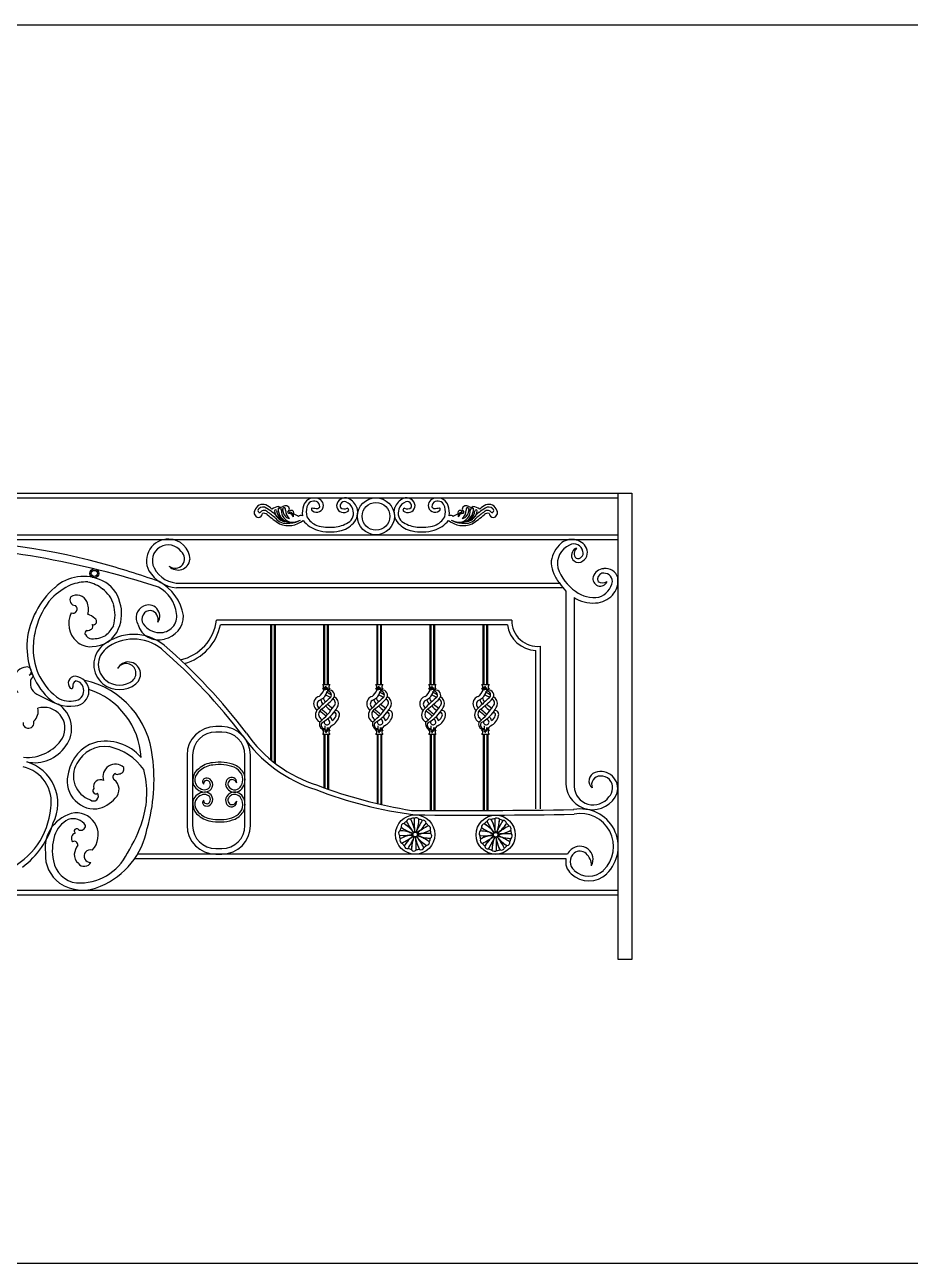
# Model space of a CAD drawing. Extents: x 12262 to 40734, y 30451 to 49613.
# Drawn here: x 17305 to 18744, y 41008 to 43021 of the extents above; entities that cross this region are included whole.
import ezdxf

# ---------------------------------------------------------------- set-up
doc = ezdxf.new("R2010")
doc.units = 0
doc.header["$LTSCALE"] = 0.85
doc.header["$MEASUREMENT"] = 0
doc.layers.get('0').update_dxf_attribs({"linetype": 'CONTINUOUS'})
doc.layers.add('www.cad-blocks.net', color=7, linetype='CONTINUOUS')

# ---------------------------------------------------------------- blocks, each defined once
blk = doc.blocks.new('A$C4E9F2DF3')
for p, q in [((22.5, 757.5), (2305.9, 757.5)), ((22.5, 750), (2305.9, 750)), ((2305.9, 0), (2305.9, 757.5)), ((2305.9, 757.5), (2328.4, 757.5)), ((2328.4, 757.5), (2328.4, 0)), ((22.5, 690), (2305.9, 690)), ((22.5, 682.5), (2305.9, 682.5)), ((2216.5, 603.8), (1588.5, 603.8)), ((1594.4, 611.3), (2211, 611.3)), ((2221.1, 598.6), (2221.1, 284.8)), ((2234.6, 587.8), (2234.6, 280.8)), ((2133.2, 551.3), (1653.3, 551.3)), ((2126.1, 543.8), (1659.9, 543.8)), ((1741.8, 324.4), (1741.8, 543.8)), ((1743.3, 323.1), (1743.3, 543.8)), ((1747.8, 319.5), (1747.8, 543.8)), ((1749.3, 318.4), (1749.3, 543.8)), ((1828, 446.4), (1828, 543.8)), ((1829.5, 446.4), (1829.5, 543.8)), ((1834, 446.4), (1834, 543.8)), ((1835.5, 446.4), (1835.5, 543.8)), ((1914.3, 446.4), (1914.3, 543.8)), ((1915.8, 446.4), (1915.8, 543.8)), ((1920.3, 446.4), (1920.3, 543.8)), ((1921.8, 446.4), (1921.8, 543.8)), ((2000.5, 446.4), (2000.5, 543.8)), ((2002, 446.4), (2002, 543.8)), ((2006.5, 446.4), (2006.5, 543.8)), ((2008, 446.4), (2008, 543.8)), ((2086.8, 446.4), (2086.8, 543.8)), ((2088.3, 446.4), (2088.3, 543.8)), ((2092.8, 446.4), (2092.8, 543.8)), ((2094.3, 446.4), (2094.3, 543.8)), ((2179.9, 244.6), (2179.9, 508.9)), ((2172.4, 244.6), (2172.4, 502)), ((1837.5, 446.4), (1826, 446.4)), ((1828, 437.6), (1828, 443.1)), ((1829.6, 443.1), (1829.6, 437.3)), ((1923.8, 446.4), (1912.3, 446.4)), ((1914.3, 437.6), (1914.3, 443.1)), ((1915.8, 443.1), (1915.8, 437.3)), ((2010, 446.4), (1998.5, 446.4)), ((2000.5, 437.6), (2000.5, 443.1)), ((2002.1, 443.1), (2002.1, 437.3)), ((2096.3, 446.4), (2084.8, 446.4)), ((2086.8, 437.6), (2086.8, 443.1)), ((2088.3, 443.1), (2088.3, 437.3)), ((1826, 438.9), (1837.5, 438.9)), ((1833.9, 438.9), (1833.9, 437)), ((1835.5, 437.3), (1835.5, 438.9)), ((1912.3, 438.9), (1923.8, 438.9)), ((1920.1, 438.9), (1920.1, 437)), ((1921.8, 437.3), (1921.8, 438.9)), ((1998.5, 438.9), (2010, 438.9)), ((2006.4, 438.9), (2006.4, 437)), ((2008, 437.3), (2008, 438.9)), ((2084.8, 438.9), (2096.3, 438.9)), ((2092.6, 438.9), (2092.6, 437)), ((2094.3, 437.3), (2094.3, 438.9)), ((1662.2, 378.5), (1652.1, 378.5)), ((1662.2, 369.5), (1652.1, 369.5)), ((1826, 373.1), (1837.5, 373.1)), ((1837.5, 365.6), (1826, 365.6)), ((1828, 365.6), (1828, 279.1)), ((1829.5, 365.6), (1829.5, 278.5)), ((1830, 373.1), (1830, 379.6)), ((1833.9, 373.1), (1833.9, 377)), ((1834, 365.6), (1834, 276.9)), ((1835.5, 365.6), (1835.5, 276.4)), ((1835.7, 373.1), (1835.7, 376.6)), ((1912.3, 373.1), (1923.8, 373.1)), ((1923.8, 365.6), (1912.3, 365.6)), ((1914.3, 365.6), (1914.3, 253.3)), ((1915.8, 365.6), (1915.8, 252.9)), ((1916.3, 373.1), (1916.3, 379.6)), ((1920.1, 373.1), (1920.1, 377)), ((1920.3, 365.6), (1920.3, 252)), ((1921.8, 365.6), (1921.8, 251.6)), ((1921.9, 373.1), (1921.9, 376.6)), ((1998.5, 373.1), (2010, 373.1)), ((2010, 365.6), (1998.5, 365.6)), ((2000.5, 365.6), (2000.5, 242)), ((2002, 365.6), (2002, 242)), ((2002.5, 373.1), (2002.5, 379.6)), ((2006.4, 373.1), (2006.4, 377)), ((2006.5, 365.6), (2006.5, 241.9)), ((2008, 365.6), (2008, 241.9)), ((2008.2, 373.1), (2008.2, 376.6)), ((2084.8, 373.1), (2096.3, 373.1)), ((2096.3, 365.6), (2084.8, 365.6)), ((2086.8, 365.6), (2086.8, 241.9)), ((2088.3, 365.6), (2088.3, 241.9)), ((2088.8, 373.1), (2088.8, 379.6)), ((2092.6, 373.1), (2092.6, 377)), ((2092.8, 365.6), (2092.8, 242)), ((2094.3, 365.6), (2094.3, 242)), ((2094.4, 373.1), (2094.4, 376.6)), ((1605.6, 332), (1605.6, 217.6)), ((1614.6, 332), (1614.6, 217.6)), ((1699.7, 217.6), (1699.7, 332)), ((1708.7, 217.6), (1708.7, 332)), ((2221.3, 163.5), (1520.4, 163.5)), ((2223.9, 171.2), (1525.3, 171.2)), ((1652.1, 180.1), (1662.2, 180.1)), ((1652.1, 171.1), (1662.2, 171.1)), ((23.8, 112.5), (2305.9, 112.5)), ((23.8, 105), (2305.9, 105)), ((2328.4, 0), (2305.9, 0))]:
    blk.add_line(p, q)
for centre, radius in [((1912.5, 720), 30), ((1912.5, 720), 22.5), ((1454.9, 627.2), 7.21), ((1454.9, 627.2), 4.96), ((1976.3, 203), 31.9), ((2107.1, 202.6), 31.9), ((1976.3, 203), 3.75), ((2107.1, 202.6), 3.75)]:
    blk.add_circle(centre, radius)
for centre, radius, start, end in [((1811.8, 732.3), 17.5, 84.1725, 163.8195), ((1812.2, 732.8), 12.1, 71.7482, 168.4213), ((1814.6, 736.9), 12.8, 3.3177, 94.5622), ((1862.8, 735.5), 14.5, 70.033, 171.1707), ((1855.9, 724.1), 27.7, 21.2446, 64.7476), ((1968.8, 724.1), 27.7, 115.2511, 158.7541), ((1961.9, 735.5), 14.5, 8.828, 109.9657), ((2010.1, 736.9), 12.8, 85.4365, 176.6809), ((2012.5, 732.8), 12.1, 11.5774, 108.2504), ((2012.9, 732.3), 17.5, 16.1792, 95.8262), ((1722.2, 725.7), 7.59, 150.5893, 264.7036), ((1728.7, 725.9), 13.5, 68.2276, 164.8719), ((1723.8, 729.3), 3.26, 118.6448, 238.7475), ((1721.5, 724.7), 6.53, 269.9987, 359.9638), ((1723.4, 728.5), 2.44, 237.2888, 331.7601), ((1728.8, 726.2), 8.89, 51.2763, 138.3421), ((1730.8, 722.5), 7.17, 47.0461, 137.2982), ((1730.1, 715.8), 9.11, 50.215, 103.317), ((1712.2, 697), 46.7, 47.9952, 62.6445), ((1721.1, 702.7), 33.2, 45.6269, 66.339), ((1651.3, 609.9), 145, 47.303, 54.3813), ((1764.3, 694.1), 43, 103.1908, 119.0324), ((1704, 671.6), 68.1, 39.3775, 53.7179), ((1749.5, 728.7), 1.78, 15.8018, 172.6637), ((1766.7, 730.6), 19.1, 185.0603, 262.432), ((1772.7, 732), 21.7, 187.5491, 270.8743), ((1775.2, 731.5), 21.6, 176.5194, 254.6426), ((1754.9, 732.3), 1.28, 11.1309, 156.8548), ((1757.6, 739.4), 4.65, 228.2068, 301.4077), ((1757.6, 734.4), 2.4, 231.8001, 296.7824), ((1756.4, 730.4), 2.94, 324.3412, 39.7487), ((1777.7, 729), 18.9, 180.9112, 298.7786), ((1766.3, 725.2), 12, 91.0912, 121.4077), ((1763.2, 731.8), 2.31, 59.0792, 208.5447), ((1775.5, 730.4), 14.6, 176.5384, 256.9483), ((1762.1, 731.1), 3.5, 345.1505, 50.505), ((1785.1, 731), 19.6, 182.2619, 228.7711), ((1766.2, 731.6), 5.63, 304.111, 91.0912), ((1771, 726.6), 1.68, 171.2102, 342.8133), ((1774.6, 727.3), 2.34, 90.5652, 209.9125), ((1774.8, 724.4), 1.58, 56.4068, 188.111), ((1774.7, 725.2), 4.49, 340.0875, 90.5652), ((1772, 720.4), 6.44, 348.9943, 55.788), ((1828.2, 724.8), 35.5, 159.5757, 186.3801), ((1837.5, 726.7), 38.1, 167.1297, 191.2297), ((1810.4, 731.2), 2.81, 120.496, 246.8307), ((1822.6, 820.6), 88, 261.0756, 266.5892), ((1815.8, 738.1), 11.5, 235.2565, 357.843), ((1810.5, 734.8), 11, 4.625, 59.9553), ((1817.6, 736.8), 4.06, 267.3313, 344.3073), ((1860, 737.6), 11.6, 179.0963, 297.1197), ((1860.8, 737), 6.64, 154.0981, 203.6661), ((1860.9, 741.2), 9.19, 227.6416, 302.7145), ((1861.1, 737), 6.96, 66.9876, 154.8169), ((1858.5, 727.5), 16.8, 14.4318, 71.4748), ((1865.1, 730.4), 3.13, 273.5615, 75.9591), ((1858.2, 725), 17.8, 300.8511, 21.9841), ((1857.7, 726.6), 25.2, 315.9514, 17.3174), ((1967, 726.6), 25.2, 162.6813, 224.0472), ((1966.5, 725), 17.8, 158.0145, 239.1476), ((1966.2, 727.5), 16.8, 108.5239, 165.5669), ((1959.6, 730.4), 3.13, 104.0395, 266.4372), ((1963.8, 741.2), 9.19, 237.2841, 312.357), ((1964.7, 737.6), 11.6, 242.879, 0.9023), ((1963.6, 737), 6.96, 25.1818, 113.011), ((1963.9, 737), 6.64, 336.3325, 25.9005), ((2008.8, 738.1), 11.5, 182.1557, 304.7422), ((2014.2, 734.8), 11, 120.0434, 175.3736), ((2007.1, 736.8), 4.06, 195.6914, 272.6673), ((2002.1, 820.6), 88, 273.4095, 278.9231), ((2014.3, 731.2), 2.81, 293.168, 59.5027), ((1987.2, 726.7), 38.1, 348.7689, 12.869), ((1996.5, 724.8), 35.5, 353.6185, 20.4229), ((2047, 729), 18.9, 241.2201, 359.0875), ((2050, 725.2), 4.49, 89.4335, 199.9112), ((2052.6, 720.4), 6.44, 124.2106, 191.0043), ((2049.9, 724.4), 1.58, 351.8877, 123.5919), ((2050, 727.3), 2.34, 330.0861, 89.4335), ((2051.9, 732), 21.7, 269.1243, 352.4496), ((2053.7, 726.6), 1.68, 197.1854, 8.7884), ((2049.2, 730.4), 14.6, 283.0504, 3.4602), ((2039.6, 731), 19.6, 311.2276, 357.7368), ((2058.5, 731.6), 5.63, 88.9074, 235.8877), ((2049.4, 731.5), 21.6, 285.3561, 3.4793), ((2058.4, 725.2), 12, 58.5909, 88.9074), ((2062.6, 731.1), 3.5, 129.4936, 194.8482), ((2061.5, 731.8), 2.31, 331.4539, 120.9195), ((2057.9, 730.6), 19.1, 277.5667, 354.9384), ((2067.1, 739.4), 4.65, 238.5909, 311.7918), ((2068.3, 730.4), 2.94, 140.2499, 215.6575), ((2067.1, 734.4), 2.4, 243.2163, 308.1986), ((2120.7, 671.6), 68.1, 126.2807, 140.6212), ((2069.8, 732.3), 1.28, 23.1438, 168.8677), ((2060.3, 694.1), 43, 60.9662, 76.8078), ((2075.2, 728.7), 1.78, 7.3349, 164.1969), ((2173.4, 609.9), 145, 125.6173, 132.6957), ((2103.6, 702.7), 33.2, 113.6596, 134.3718), ((2112.5, 697), 46.7, 117.3542, 132.0035), ((2094.5, 715.8), 9.11, 76.6817, 129.7837), ((2093.9, 722.5), 7.17, 42.7005, 132.9526), ((2095.8, 726.2), 8.89, 41.6566, 128.7224), ((2096, 725.9), 13.5, 15.1268, 111.7711), ((2103.2, 724.7), 6.53, 180.0348, 270), ((2101.3, 728.5), 2.44, 208.2386, 302.7099), ((2100.9, 729.3), 3.26, 301.2512, 61.3538), ((2102.5, 725.7), 7.59, 275.2951, 29.4093), ((1862.5, 868.7), 193.1, 229.0723, 236.5501), ((1766.8, 731.1), 22.6, 220.4577, 278.2137), ((1770.2, 742.6), 37.7, 247.9657, 309.2131), ((1774.4, 747.7), 37.4, 241.6511, 294.3529), ((1769.5, 753.3), 44.5, 270.6186, 297.0846), ((1771.9, 717.6), 6.67, 13.1985, 78.2843), ((1772.4, 701.6), 23, 51.7369, 73.6898), ((1790.5, 717), 4.61, 57.2644, 145.3392), ((1829.8, 741.5), 45.5, 218.2011, 254.4561), ((1830.1, 737.3), 35, 210.9399, 247.5026), ((1839.8, 796.7), 94.6, 255.8283, 273.2085), ((1839.5, 755.7), 53.7, 276.0271, 301.2276), ((1845.3, 736), 40.7, 281.7809, 318.5707), ((1979.4, 736), 40.7, 221.4279, 258.2178), ((1985.2, 755.7), 53.7, 238.7711, 263.9715), ((1984.8, 796.7), 94.6, 266.7902, 284.1704), ((1994.9, 741.5), 45.5, 285.5426, 321.7975), ((1994.6, 737.3), 35, 292.496, 329.0588), ((2054.5, 742.6), 37.7, 230.7855, 292.033), ((2034.2, 717), 4.61, 34.6595, 122.7342), ((2050.3, 747.7), 37.4, 245.6458, 298.3476), ((2055.2, 753.3), 44.5, 242.9141, 269.3801), ((2052.3, 701.6), 23, 106.3089, 128.2618), ((2052.8, 717.6), 6.67, 101.7143, 166.8002), ((2057.9, 731.1), 22.6, 261.785, 319.541), ((1962.2, 868.7), 193.1, 303.4485, 310.9264), ((1838.4, 767.9), 73.3, 253.5158, 281.9332), ((1986.3, 767.9), 73.3, 258.0654, 286.4828), ((1112.9, -771.2), 1446.6, 72.0354, 88.0116), ((1188, -379.5), 1060.3, 74.8582, 91.2872), ((1574.9, 647.6), 35.3, 88.13, 207.351), ((1575, 647.9), 25.8, 35.0907, 207.3465), ((1576.1, 648.6), 34.3, 1.8375, 90), ((2242.8, 640.8), 45.8, 135.3386, 176.7961), ((2240.9, 643), 33.4, 114.7168, 191.9085), ((2231, 655.2), 27.3, 35.3197, 139.3093), ((2234, 659.8), 15.3, 12.2838, 117.5135), ((2248.7, 655), 18.4, 139.9576, 174.0243), ((2245.5, 659.4), 10.9, 128.4338, 224.2958), ((2238.1, 662.2), 5.77, 83.6269, 126.3861), ((2239.7, 661.3), 16.6, 303.6236, 35.5697), ((1586.2, 651), 15.4, 232.07, 49.7545), ((1590.9, 652.3), 19.6, 223.5944, 352.3598), ((2240.7, 655.8), 10.4, 174.0243, 233.9426), ((2241.8, 657.2), 12.1, 233.9426, 306.0574), ((2240.4, 660.3), 8.97, 252.299, 17.6658), ((1089.2, -716.5), 1411.4, 70.5134, 74.5598), ((1593.8, 662.7), 59.2, 211.9637, 264.8048), ((1592.9, 657.3), 46, 207.4922, 271.8985), ((2258.1, 650.6), 61.4, 186.711, 202.9178), ((2258.1, 650.6), 61.4, 202.9178, 220.656), ((2277.7, 658.9), 73.1, 198.1636, 236.1038), ((2283, 616.7), 18.1, 90.9541, 163.7111), ((2283.6, 617.2), 10.9, 110.9009, 195.0457), ((2282.6, 613.5), 14.2, 2.4444, 101.8561), ((2285.3, 613.8), 21.3, 17.7961, 97.1544), ((1480.4, 502.3), 135.8, 131.4229, 173.2335), ((1470.5, 498.6), 122.5, 116.0397, 133.7876), ((1437.6, 552.8), 69.5, 63.836, 132.516), ((1442.8, 537.8), 75.5, 88.852, 110.2491), ((1431.2, 554.4), 60.3, 51.9122, 77.4206), ((1444.9, 567.6), 53.1, 13.5793, 63.9322), ((1533.4, 555.7), 55.4, 6.4639, 62.4667), ((1522.5, 545.4), 78.3, 9.7145, 61.372), ((2273.9, 650.9), 74.3, 212.8832, 224.7319), ((2277, 618.5), 11.9, 163.7111, 338.7541), ((2280.7, 625.8), 13.8, 236.1759, 302.22), ((2263.4, 620.6), 34.1, 289.6172, 349.0383), ((2271.2, 615.4), 34.7, 324.1784, 8.1423), ((1478.7, 506.9), 122.8, 139.2597, 165.5207), ((1424.6, 584.2), 9.26, 148.4723, 267.5492), ((1426.6, 574.6), 17.5, 22.931, 124.3915), ((1438.9, 562), 49.6, 16.911, 53.5571), ((2273.9, 650.9), 74.3, 238.0859, 241.1706), ((2267.4, 638.1), 50.2, 232.6497, 278.5671), ((2265.9, 639.6), 60.5, 242.6751, 277.4064), ((2266.4, 620.6), 41.7, 280.0066, 322.1704), ((1420.1, 569.3), 6.92, 247.4352, 53.8195), ((1411.7, 568.4), 33.6, 346.7635, 22.7727), ((1420, 559.2), 68.5, 345.4462, 14.5538), ((1436.4, 561.8), 62.9, 337.3198, 16.8572), ((1543.9, 555), 21.1, 116.3443, 211.5772), ((1546.5, 552.8), 14.3, 89.2215, 211.6931), ((1543, 557.8), 18.2, 327.3497, 117.5286), ((1542.9, 551.7), 15.9, 346.5133, 75.9634), ((1451.7, 545.5), 38.5, 153.0162, 227.9698), ((1436.2, 534.3), 27.7, 45.3533, 72.75), ((1447.3, 540.8), 5.12, 307.0902, 38.0263), ((1453.2, 549.1), 5.45, 250.3243, 63.0727), ((1559, 553.7), 34.5, 196.4738, 286.4604), ((1560.6, 562.4), 31.3, 213.1794, 270), ((1562.4, 557.6), 26.5, 266.1043, 9.502), ((1561, 558.6), 38.7, 281.6541, 0), ((1578.8, 560.2), 75.1, 282.2648, 353.1382), ((1579.2, 560), 82.3, 285.5181, 348.5977), ((2174, 550.4), 48.3, 187.8468, 268.1257), ((2175.5, 550.9), 42.3, 179.5018, 276.0154), ((1479.2, 505.5), 123.6, 164.9888, 180.0454), ((1444.7, 529.9), 4.97, 111.4358, 205.8926), ((1450.8, 532.7), 11.6, 205.5122, 268.6168), ((1442.4, 549.8), 15.3, 271.8997, 301.4795), ((1452.6, 564.1), 43.1, 267.1648, 299.3529), ((1451.2, 554.7), 46.4, 269.9098, 338.3209), ((1518.7, 448.4), 79.6, 51.1565, 128.7351), ((1415.6, 587.1), 83.9, 313.8111, 327.4678), ((1463.6, 508.6), 118.4, 175.3281, 221.6279), ((1451.8, 503.3), 96.2, 178.6984, 236.264), ((1448.3, 540.9), 32.8, 227.1122, 275.0642), ((1494.1, 479.1), 40.2, 128.7351, 231.2649), ((1494.1, 479.1), 32.7, 128.7351, 231.2649), ((1518.7, 448.4), 72.1, 51.2649, 128.7351), ((947.2, -205.1), 940.2, 37.2043, 49.0175), ((947.2, -205.1), 947.7, 37.1913, 49.0262), ((1510.3, 463.5), 19.8, 307.5109, 153.0287), ((1346.8, 451.4), 23.7, 97.6519, 229.2141), ((1345.7, 468), 7.19, 298.7952, 106.7318), ((1352.2, 460.3), 3.3, 277.2748, 154.813), ((1506.6, 464.8), 15.9, 314.2543, 151.3097), ((1370.9, 448.7), 20, 155.6798, 242.3546), ((1423.8, 448.7), 11.3, 91.0824, 224.2807), ((1417.5, 442.6), 2.49, 225.3001, 10.4656), ((1429.4, 444.3), 9.64, 123.5044, 190.654), ((1422.1, 436), 24.1, 273.694, 86.2774), ((1424, 439.4), 13, 15.5514, 89.4683), ((1421.4, 436.6), 16.4, 296.8303, 22.5998), ((1408.5, 315.1), 141.7, 5.5073, 77.4298), ((1495.7, 481.1), 42.7, 231.2649, 308.7351), ((1495.8, 481.3), 35.5, 231.4233, 308.1708), ((1821.9, 442.7), 5.58, 317.7489, 42.2511), ((1834.5, 445), 3.94, 187.3388, 274.7836), ((1841.7, 442.7), 5.58, 137.7489, 222.2511), ((1908.2, 442.7), 5.58, 317.7489, 42.2511), ((1920.7, 445), 3.94, 187.3388, 274.7836), ((1927.9, 442.7), 5.58, 137.7489, 222.2511), ((1994.4, 442.7), 5.58, 317.7489, 42.2511), ((2007, 445), 3.94, 187.3388, 274.7836), ((2014.2, 442.7), 5.58, 137.7489, 222.2511), ((2080.7, 442.7), 5.58, 317.7489, 42.2511), ((2093.2, 445), 3.94, 187.3388, 274.7836), ((2100.4, 442.7), 5.58, 137.7489, 222.2511), ((1479.4, 635), 235.5, 239.9937, 249.3126), ((1414.6, 462), 50.8, 219.0505, 280.2431), ((1415.2, 461.2), 41.5, 246.0625, 289.1353), ((1408, 321.4), 123.2, 3.1392, 72.0549), ((1824.3, 415.3), 13, 144.9472, 233.513), ((1822.5, 417), 10.5, 103.5628, 146.6683), ((1957, 275.5), 190.9, 128.7506, 137.3627), ((1802.4, 449.1), 28.1, 308.814, 335.8511), ((1813.1, 440.1), 20.5, 289.6758, 313.0535), ((1748.5, 509.8), 127.8, 305.9547, 317.7663), ((1813.1, 440.1), 20.5, 313.0535, 348.069), ((1836.8, 426.1), 9.81, 185.6459, 230.4245), ((1833.1, 449.6), 8.7, 239.4597, 279.1661), ((1819.3, 399.8), 31.9, 53.0826, 69.9723), ((1825.4, 412.6), 22.3, 48.7115, 69.9939), ((1833.8, 429.5), 6.36, 306.4005, 96.0754), ((1837.3, 429.4), 8.02, 316.7872, 102.7327), ((1840.2, 416.8), 6.38, 311.8787, 72.5477), ((1839.5, 415.8), 12, 342.9547, 63.2111), ((1910.6, 415.3), 13, 144.9472, 233.513), ((1908.7, 417), 10.5, 103.5628, 146.6683), ((2043.3, 275.5), 190.9, 128.7506, 137.3627), ((1888.6, 449.1), 28.1, 308.814, 335.8511), ((1899.3, 440.1), 20.5, 289.6758, 313.0535), ((1834.8, 509.8), 127.8, 305.9547, 317.7663), ((1899.3, 440.1), 20.5, 313.0535, 348.069), ((1923, 426.1), 9.81, 185.6459, 230.4245), ((1919.3, 449.6), 8.7, 239.4597, 279.1661), ((1905.6, 399.8), 31.9, 53.0826, 69.9723), ((1920, 429.5), 6.36, 306.4005, 96.0754), ((1911.6, 412.6), 22.3, 48.7115, 69.9939), ((1923.5, 429.4), 8.02, 316.7872, 102.7327), ((1926.5, 416.8), 6.38, 311.8787, 72.5477), ((1925.7, 415.8), 12, 342.9547, 63.2111), ((1996.8, 415.3), 13, 144.9472, 233.513), ((1995, 417), 10.5, 103.5628, 146.6683), ((2129.5, 275.5), 190.9, 128.7506, 137.3627), ((1974.9, 449.1), 28.1, 308.814, 335.8511), ((1985.6, 440.1), 20.5, 289.6758, 313.0535), ((1921, 509.8), 127.8, 305.9547, 317.7663), ((1985.6, 440.1), 20.5, 313.0535, 348.069), ((2009.3, 426.1), 9.81, 185.6459, 230.4245), ((2005.6, 449.6), 8.7, 239.4597, 279.1661), ((1991.8, 399.8), 31.9, 53.0826, 69.9723), ((1997.9, 412.6), 22.3, 48.7115, 69.9939), ((2006.3, 429.5), 6.36, 306.4005, 96.0754), ((2009.8, 429.4), 8.02, 316.7872, 102.7327), ((2012.7, 416.8), 6.38, 311.8787, 72.5477), ((2012, 415.8), 12, 342.9547, 63.2111), ((2083.1, 415.3), 13, 144.9472, 233.513), ((2081.2, 417), 10.5, 103.5628, 146.6683), ((2215.8, 275.5), 190.9, 128.7506, 137.3627), ((2061.1, 449.1), 28.1, 308.814, 335.8511), ((2071.8, 440.1), 20.5, 289.6758, 313.0535), ((2007.3, 509.8), 127.8, 305.9547, 317.7663), ((2071.8, 440.1), 20.5, 313.0535, 348.069), ((2095.5, 426.1), 9.81, 185.6459, 230.4245), ((2091.8, 449.6), 8.7, 239.4597, 279.1661), ((2078.1, 399.8), 31.9, 53.0826, 69.9723), ((2092.5, 429.5), 6.36, 306.4005, 96.0754), ((2084.1, 412.6), 22.3, 48.7115, 69.9939), ((2096, 429.4), 8.02, 316.7872, 102.7327), ((2099, 416.8), 6.38, 311.8787, 72.5477), ((2098.2, 415.8), 12, 342.9547, 63.2111), ((1341.8, 403.5), 22, 311.9349, 11.8776), ((1373.2, 375.5), 34, 332.0102, 107.0395), ((1371.6, 375.2), 46.5, 322.3893, 58.0411), ((1826.8, 397.2), 12.7, 143.3976, 243.3627), ((1824.8, 414.7), 7.81, 128.7406, 232.3992), ((1829.2, 398.4), 9.82, 125.0765, 203.3), ((1798.1, 364), 45.7, 43.2033, 60.0795), ((1756.5, 467.3), 103.9, 308.5697, 327.8294), ((1837, 425.5), 14.7, 193.8017, 225.2553), ((1796.8, 363), 51, 43.3089, 58.3275), ((1854.7, 431.3), 30.9, 218.9066, 240.1738), ((1872.5, 457.5), 57.7, 227.874, 238.2109), ((1801.4, 434.9), 54.5, 320.6781, 335.4786), ((1846.4, 398.1), 6.81, 346.5246, 86.6981), ((1913, 397.2), 12.7, 143.3976, 243.3627), ((1911.1, 414.7), 7.81, 128.7406, 232.3992), ((1915.5, 398.4), 9.82, 125.0765, 203.3), ((1884.4, 364), 45.7, 43.2033, 60.0795), ((1842.8, 467.3), 103.9, 308.5697, 327.8294), ((1923.3, 425.5), 14.7, 193.8017, 225.2553), ((1883, 363), 51, 43.3089, 58.3275), ((1940.9, 431.3), 30.9, 218.9066, 240.1738), ((1958.8, 457.5), 57.7, 227.874, 238.2109), ((1887.6, 434.9), 54.5, 320.6781, 335.4786), ((1932.7, 398.1), 6.81, 346.5246, 86.6981), ((1999.3, 397.2), 12.7, 143.3976, 243.3627), ((1997.3, 414.7), 7.81, 128.7406, 232.3992), ((2001.7, 398.4), 9.82, 125.0765, 203.3), ((1970.6, 364), 45.7, 43.2033, 60.0795), ((1929, 467.3), 103.9, 308.5697, 327.8294), ((2009.5, 425.5), 14.7, 193.8017, 225.2553), ((1969.3, 363), 51, 43.3089, 58.3275), ((2027.2, 431.3), 30.9, 218.9066, 240.1738), ((2045, 457.5), 57.7, 227.874, 238.2109), ((1973.9, 434.9), 54.5, 320.6781, 335.4786), ((2018.9, 398.1), 6.81, 346.5246, 86.6981), ((2085.5, 397.2), 12.7, 143.3976, 243.3627), ((2083.6, 414.7), 7.81, 128.7406, 232.3992), ((2088, 398.4), 9.82, 125.0765, 203.3), ((2056.9, 364), 45.7, 43.2033, 60.0795), ((2015.3, 467.3), 103.9, 308.5697, 327.8294), ((2095.8, 425.5), 14.7, 193.8017, 225.2553), ((2055.5, 363), 51, 43.3089, 58.3275), ((2113.4, 431.3), 30.9, 218.9066, 240.1738), ((2131.3, 457.5), 57.7, 227.874, 238.2109), ((2060.1, 434.9), 54.5, 320.6781, 335.4786), ((2105.2, 398.1), 6.81, 346.5246, 86.6981), ((1346.8, 383.3), 7.58, 166.2789, 265.809), ((1347.8, 384.6), 9.04, 260.0793, 16.6188), ((1981.7, 530.2), 211, 220.0551, 221.999), ((1830.3, 382.4), 9.72, 157.4579, 253.2853), ((1829.5, 380.9), 6.07, 139.5493, 259.5373), ((1794.1, 440.4), 63.5, 298.9894, 308.8296), ((1833, 385.8), 4.57, 165.5335, 358.4558), ((1794.1, 440.4), 63.5, 308.8296, 321.0095), ((1829.1, 383.7), 8.64, 13.2425, 55.9733), ((1834.7, 388), 6.61, 1.5829, 65.0078), ((1830.7, 400.3), 22.7, 294.2426, 350.2917), ((1836.9, 398.3), 11, 293.8472, 347.1737), ((1844.9, 397.6), 3.26, 326.5079, 90), ((2067.9, 530.2), 211, 220.0551, 221.999), ((1916.6, 382.4), 9.72, 157.4579, 253.2853), ((1915.8, 380.9), 6.07, 139.5493, 259.5373), ((1880.4, 440.4), 63.5, 298.9894, 308.8296), ((1919.2, 385.8), 4.57, 165.5335, 358.4558), ((1880.4, 440.4), 63.5, 308.8296, 321.0095), ((1915.4, 383.7), 8.64, 13.2425, 55.9733), ((1921, 388), 6.61, 1.5829, 65.0078), ((1916.9, 400.3), 22.7, 294.2426, 350.2917), ((1923.1, 398.3), 11, 293.8472, 347.1737), ((1931.2, 397.6), 3.26, 326.5079, 90), ((2154.2, 530.2), 211, 220.0551, 221.999), ((2002.8, 382.4), 9.72, 157.4579, 253.2853), ((2002, 380.9), 6.07, 139.5493, 259.5373), ((1966.6, 440.4), 63.5, 298.9894, 308.8296), ((2005.5, 385.8), 4.57, 165.5335, 358.4558), ((1966.6, 440.4), 63.5, 308.8296, 321.0095), ((2001.6, 383.7), 8.64, 13.2425, 55.9733), ((2007.2, 388), 6.61, 1.5829, 65.0078), ((2003.2, 400.3), 22.7, 294.2426, 350.2917), ((2009.4, 398.3), 11, 293.8472, 347.1737), ((2017.4, 397.6), 3.26, 326.5079, 90), ((2240.4, 530.2), 211, 220.0551, 221.999), ((2089.1, 382.4), 9.72, 157.4579, 253.2853), ((2088.3, 380.9), 6.07, 139.5493, 259.5373), ((2052.9, 440.4), 63.5, 298.9894, 308.8296), ((2091.7, 385.8), 4.57, 165.5335, 358.4558), ((2052.9, 440.4), 63.5, 308.8296, 321.0095), ((2087.9, 383.7), 8.64, 13.2425, 55.9733), ((2093.5, 388), 6.61, 1.5829, 65.0078), ((2089.4, 400.3), 22.7, 294.2426, 350.2917), ((2095.6, 398.3), 11, 293.8472, 347.1737), ((2103.7, 397.6), 3.26, 326.5079, 90), ((1652.1, 332), 46.5, 90, 180), ((1652.1, 332), 37.5, 90, 180), ((1660.9, 330.7), 47.9, 1.6495, 88.3505), ((1662.2, 332), 37.5, 0, 90), ((1883.4, 493.5), 228.1, 214.79, 252.5559), ((1883.4, 493.5), 220.6, 214.7623, 252.6407), ((1821.9, 369.3), 5.58, 317.7489, 42.2511), ((1833.1, 362.4), 8.7, 80.8339, 120.5403), ((1834.5, 367), 3.94, 85.2164, 172.6612), ((1848.7, 369.2), 13.6, 129.9479, 163.5272), ((1841.7, 369.3), 5.58, 137.7489, 222.2511), ((1908.2, 369.3), 5.58, 317.7489, 42.2511), ((1919.3, 362.4), 8.7, 80.8339, 120.5403), ((1920.7, 367), 3.94, 85.2164, 172.6612), ((1935, 369.2), 13.6, 129.9479, 163.5272), ((1927.9, 369.3), 5.58, 137.7489, 222.2511), ((1994.4, 369.3), 5.58, 317.7489, 42.2511), ((2005.6, 362.4), 8.7, 80.8339, 120.5403), ((2007, 367), 3.94, 85.2164, 172.6612), ((2021.2, 369.2), 13.6, 129.9479, 163.5272), ((2014.2, 369.3), 5.58, 137.7489, 222.2511), ((2080.7, 369.3), 5.58, 317.7489, 42.2511), ((2091.8, 362.4), 8.7, 80.8339, 120.5403), ((2093.2, 367), 3.94, 85.2164, 172.6612), ((2107.5, 369.2), 13.6, 129.9479, 163.5272), ((2100.4, 369.3), 5.58, 137.7489, 222.2511), ((1346.2, 395.7), 67.5, 264.7096, 327.665), ((1357.7, 380.4), 60.8, 258.1624, 326.4366), ((1474.7, 292.6), 62.7, 108.2074, 169.3471), ((1472.1, 295), 51.1, 82.5799, 152.9904), ((1473.4, 277.9), 76.5, 41.0782, 103.8631), ((1459.6, 255.2), 92.5, 35.0391, 78.0325), ((1260.7, 292), 291.2, 344.2392, 7.2398), ((1326.3, 255.7), 58.7, 350.1602, 77.2523), ((1325.5, 253.7), 70.1, 333.171, 73.675), ((1456.1, 289.8), 45.4, 161.5138, 273.4402), ((1460.6, 297.4), 39.8, 148.5022, 252.3226), ((1489, 297.1), 20.1, 47.1021, 199.0886), ((1491.2, 296.4), 6.13, 111.8252, 227.5136), ((1492.4, 305.4), 4.81, 223.5634, 305.7002), ((1495.2, 309.4), 7.86, 270, 17.8101), ((1393, 270.7), 147.2, 342.2673, 14.8244), ((1636.2, 292.1), 21.1, 123.1705, 171.8161), ((1637.8, 290.6), 19.6, 123.6975, 171.0121), ((1649.7, 282.5), 37.1, 94.0511, 132.5127), ((1649.7, 282.5), 33.4, 93.707, 133.0715), ((1658.2, 249.4), 71, 68.8302, 99.0606), ((1658.3, 249.4), 67.2, 69.0494, 99.1889), ((1670.8, 287.5), 27.2, 29.4136, 64.9692), ((1671.7, 289), 29.2, 26.7186, 65.5354), ((1673.3, 292.4), 26.5, 338.1481, 21.6133), ((2273, 289.9), 14.5, 106.9156, 231.5556), ((2278, 277.7), 27.5, 344.7374, 109.4321), ((1464.4, 281.3), 10.7, 58.7104, 199.8342), ((1476, 276.2), 19.2, 312.6934, 55.0548), ((1631.8, 290.6), 17.1, 164.6724, 235.6891), ((1632.5, 291.2), 14.3, 170.2303, 235.0757), ((1636.4, 288.8), 5.64, 125.0059, 223.4549), ((1637.2, 285.7), 4.91, 96.8756, 189.4625), ((1637.2, 285.7), 8.66, 99.0909, 117.397), ((1637.8, 285.6), 8.91, 36.1866, 102.754), ((1637.8, 285.2), 5.5, 37.2072, 102.4286), ((1635.9, 284), 7.74, 320.3107, 35.7099), ((1636.2, 283.9), 11.2, 318.4008, 38.219), ((1680, 285), 11.8, 130.8581, 233.937), ((1679.6, 284.9), 7.72, 114.4682, 236.65), ((1677.7, 287.2), 8.65, 357.2439, 128.6402), ((1678, 285.4), 6.68, 88.9129, 103.8215), ((1678.3, 283.4), 8.74, 22.8563, 90.6754), ((1682.6, 288), 12.4, 294.3681, 340.2919), ((1682.6, 288), 16.2, 295.0954, 340.1226), ((1672.3, 292.6), 23.7, 338.3742, 20.4624), ((2090.6, 997.3), 764.7, 249.0857, 260.9502), ((2264.4, 286.5), 43.2, 182.2664, 338.2919), ((2277, 283.9), 14, 88.4492, 202.5526), ((2278.7, 279.6), 18.4, 353.5361, 94.2536), ((1453.7, 265.2), 7.8, 227.4908, 36.6979), ((1457.3, 273.9), 4.84, 128.6891, 216.044), ((1457.3, 273.9), 4.84, 216.044, 303.3988), ((1449.7, 294.7), 51, 280.2886, 320.3146), ((1631.8, 253.1), 17.1, 124.3109, 195.3276), ((1632.5, 252.5), 14.3, 124.9243, 189.7697), ((1635.7, 293.6), 21.9, 231.5219, 265.4201), ((1635.7, 250.1), 21.9, 94.5799, 128.4781), ((1635.7, 293.6), 18.1, 231.0144, 264.7453), ((1635.7, 250.1), 18.1, 95.2547, 128.9856), ((1633.5, 287.3), 11.7, 272.7809, 315.5856), ((1633.5, 287.3), 15.5, 271.7836, 315.8025), ((1633.5, 256.4), 15.5, 44.1975, 88.2164), ((1633.5, 256.4), 11.7, 44.4144, 87.2191), ((1635.9, 259.7), 7.74, 324.2901, 39.6893), ((1636.2, 259.8), 11.2, 321.781, 41.5992), ((1680, 258.7), 11.8, 126.063, 229.1419), ((1679.6, 258.8), 7.72, 123.35, 245.5318), ((1682.8, 286.1), 14.4, 227.6471, 297.7514), ((1682.8, 257.6), 14.4, 62.2486, 132.3529), ((1682.8, 286.2), 10.7, 226.3159, 297.786), ((1682.8, 257.5), 10.7, 62.214, 133.6841), ((1682.6, 255.7), 12.4, 19.7081, 65.6319), ((1682.6, 255.7), 16.2, 19.8774, 64.9046), ((2063.8, 914.8), 685.6, 248.7205, 262.6063), ((2265.8, 282.3), 31.2, 182.8839, 324.4533), ((2276.1, 278.7), 20.9, 316.1876, 356.8688), ((1262.5, 256.4), 122.1, 294.6733, 354.9655), ((1636.2, 251.6), 21.1, 188.1839, 236.8295), ((1637.8, 253.1), 19.6, 188.9879, 236.3025), ((1636.4, 254.9), 5.64, 136.5451, 234.9941), ((1637.2, 258), 4.91, 170.5375, 263.1244), ((1637.2, 258), 8.66, 242.603, 260.9091), ((1637.8, 258.1), 8.91, 257.246, 323.8134), ((1637.8, 258.5), 5.5, 257.5714, 322.7928), ((1677.7, 256.5), 8.65, 231.3598, 2.7561), ((1678, 258.3), 6.68, 256.1785, 271.0871), ((1678.3, 260.3), 8.74, 269.3246, 337.1437), ((1670.8, 256.2), 27.2, 295.0308, 330.5864), ((1671.7, 254.7), 29.2, 294.4646, 333.2814), ((1672.3, 251.1), 23.7, 339.5376, 21.6258), ((1673.3, 251.3), 26.5, 338.3867, 21.8519), ((2047.3, 11876), 11634.1, 269.62089, 270.91879), ((2245.1, 183.3), 61.1, 314.0412, 100.6407), ((1256.9, 259.8), 136.5, 306.5208, 343.9669), ((1433.1, 180.8), 58.2, 99.8786, 187.7762), ((1432.2, 188.4), 43.7, 116.6739, 163.0306), ((1419.7, 203.1), 25.5, 34.0521, 106.2877), ((1425.3, 202.2), 36, 316.6266, 93.5473), ((1314.2, 294.8), 229.6, 327.9272, 342.506), ((1649.7, 261.2), 37.1, 227.4873, 265.9489), ((1649.7, 261.2), 33.4, 226.9285, 266.293), ((1658.2, 294.3), 71, 260.9394, 291.1698), ((1658.3, 294.3), 67.2, 260.8111, 290.9506), ((1976.3, 203), 25.7, 123.2442, 136.3205), ((1967, 223), 5.09, 66.7455, 162.8193), ((2109.2, 301.2), 165.8, 207.5406, 215.1654), ((1976.3, 203.9), 25.7, 93.2442, 106.3205), ((1913, 197.1), 63.9, 12.9912, 28.6221), ((1913, 197.1), 63.9, 8.7075, 28.6221), ((2140.5, 221.6), 165.8, 177.5406, 185.1654), ((1978.3, 225), 5.09, 36.7455, 132.8193), ((2069.1, 9749.8), 9515.4, 269.43687, 270.99684), ((2127.8, 137), 165.8, 147.5406, 155.1654), ((1918.5, 229.6), 63.9, 338.7075, 358.6221), ((1939.5, 254.9), 63.9, 308.7075, 328.6221), ((1918.5, 229.6), 63.9, 342.9912, 358.6221), ((1976.3, 203), 25.7, 63.2442, 76.3205), ((1939.5, 254.9), 63.9, 312.9912, 328.6221), ((1989, 221), 5.09, 6.7455, 102.8193), ((1976.3, 203), 25.7, 33.2442, 46.3205), ((2107.1, 202.6), 25.7, 123.2442, 136.3205), ((2097.8, 222.6), 5.09, 66.7455, 162.8193), ((2240, 300.8), 165.8, 207.5406, 215.1654), ((2107.1, 202.6), 25.7, 93.2442, 106.3205), ((2043.8, 196.7), 63.9, 12.9912, 28.6221), ((2043.8, 196.7), 63.9, 8.7075, 28.6221), ((2271.3, 221.2), 165.8, 177.5406, 185.1654), ((2109.1, 224.6), 5.09, 36.7455, 132.8193), ((2258.6, 136.6), 165.8, 147.5406, 155.1654), ((2049.3, 229.1), 63.9, 338.7075, 358.6221), ((2049.3, 229.1), 63.9, 342.9912, 358.6221), ((2107.1, 202.6), 25.7, 63.2442, 76.3205), ((2119.8, 220.6), 5.09, 6.7455, 102.8193), ((2245.1, 183.3), 53.6, 314.0633, 101.2424), ((1426.7, 196.6), 9.14, 109.0041, 217.5782), ((1426.2, 208.4), 3.96, 39.9767, 232.4139), ((1433.1, 217.6), 7.7, 239.4823, 358.2042), ((1416.5, 235.7), 126.5, 292.6024, 349.6477), ((1652.1, 217.6), 46.5, 180, 270), ((1652.1, 217.6), 37.5, 180, 270), ((1662.2, 217.6), 46.5, 270, 0), ((1662.2, 217.6), 37.5, 270, 0), ((1954.3, 205), 5.09, 126.7455, 222.8193), ((1957.7, 367.3), 165.8, 267.5406, 275.1654), ((1976.3, 203), 25.7, 183.2442, 196.3205), ((1976.3, 203), 25.7, 153.2442, 166.3205), ((1949.7, 145.2), 63.9, 72.9912, 88.6221), ((1949.7, 145.2), 63.9, 68.7075, 88.6221), ((1982.2, 139.7), 63.9, 98.7075, 118.6221), ((1982.2, 139.7), 63.9, 102.9912, 118.6221), ((1958.3, 215.7), 5.09, 96.7455, 192.8193), ((2042.3, 354.5), 165.8, 237.5406, 245.1654), ((1924.4, 166.2), 63.9, 42.9912, 58.6221), ((1924.4, 166.2), 63.9, 38.7075, 58.6221), ((1957.7, 367.3), 165.8, 271.0623, 274.7808), ((2042.3, 354.5), 165.8, 241.0623, 244.7808), ((2109.2, 301.2), 165.8, 211.0623, 214.7808), ((2140.5, 221.6), 165.8, 181.0623, 184.7808), ((2127.8, 137), 165.8, 151.0623, 154.7808), ((2074.5, 70.1), 165.8, 117.5406, 125.1654), ((2002.8, 260.8), 63.9, 248.7075, 268.6221), ((2074.5, 70.1), 165.8, 121.0623, 124.7808), ((1994.8, 38.8), 165.8, 87.5406, 95.1654), ((1910.2, 51.5), 165.8, 57.5406, 65.1654), ((1970.3, 266.3), 63.9, 278.7075, 298.6221), ((1910.2, 51.5), 165.8, 61.0623, 64.7808), ((1994.8, 38.8), 165.8, 91.0623, 94.7808), ((1970.3, 266.3), 63.9, 282.9912, 298.6221), ((1996.3, 212.3), 5.09, 336.7455, 72.8193), ((1976.3, 203), 25.7, 3.2442, 16.3205), ((1998.2, 201), 5.09, 306.7455, 42.8193), ((2085.1, 204.6), 5.09, 126.7455, 222.8193), ((2088.5, 366.8), 165.8, 267.5406, 275.1654), ((2107.1, 202.6), 25.7, 153.2442, 166.3205), ((2080.5, 144.8), 63.9, 72.9912, 88.6221), ((2080.5, 144.8), 63.9, 68.7075, 88.6221), ((2113, 139.3), 63.9, 98.7075, 118.6221), ((2113, 139.3), 63.9, 102.9912, 118.6221), ((2089.1, 215.3), 5.09, 96.7455, 192.8193), ((2173.1, 354.1), 165.8, 237.5406, 245.1654), ((2055.2, 165.8), 63.9, 42.9912, 58.6221), ((2055.2, 165.8), 63.9, 38.7075, 58.6221), ((2088.5, 366.8), 165.8, 271.0623, 274.7808), ((2173.1, 354.1), 165.8, 241.0623, 244.7808), ((2240, 300.8), 165.8, 211.0623, 214.7808), ((2271.3, 221.2), 165.8, 181.0623, 184.7808), ((2258.6, 136.6), 165.8, 151.0623, 154.7808), ((2205.3, 69.7), 165.8, 117.5406, 125.1654), ((2070.3, 254.5), 63.9, 308.7075, 328.6221), ((2205.3, 69.7), 165.8, 121.0623, 124.7808), ((2125.6, 38.4), 165.8, 87.5406, 95.1654), ((2041, 51.1), 165.8, 57.5406, 65.1654), ((2101.1, 265.9), 63.9, 278.7075, 298.6221), ((2125.6, 38.4), 165.8, 91.0623, 94.7808), ((2070.3, 254.5), 63.9, 312.9912, 328.6221), ((2101.1, 265.9), 63.9, 282.9912, 298.6221), ((2107.1, 202.6), 25.7, 33.2442, 46.3205), ((2127.1, 211.9), 5.09, 336.7455, 72.8193), ((2107.1, 202.6), 25.7, 3.2442, 16.3205), ((2129, 200.6), 5.09, 306.7455, 42.8193), ((1465.6, 177.1), 79, 162.2333, 192.2867), ((1422.4, 186.2), 5.65, 351.3158, 121.3363), ((1456.3, 165.6), 34.6, 144.86, 170.7762), ((1956.3, 193.8), 5.09, 156.7455, 252.8193), ((1878.1, 336), 165.8, 297.5406, 305.1654), ((1976.3, 203), 25.7, 213.2442, 226.3205), ((2013.1, 151.2), 63.9, 128.7075, 148.6221), ((2013.1, 151.2), 63.9, 132.9912, 148.6221), ((1963.6, 185), 5.09, 186.7455, 282.8193), ((1878.1, 336), 165.8, 301.0623, 304.7808), ((1824.8, 269.1), 165.8, 327.5406, 335.1654), ((1824.8, 269.1), 165.8, 331.0623, 334.7808), ((2034.1, 176.5), 63.9, 158.7075, 178.6221), ((2034.1, 176.5), 63.9, 162.9912, 178.6221), ((2039.6, 209), 63.9, 188.7075, 208.6221), ((1812, 184.5), 165.8, 357.5406, 5.1654), ((1812, 184.5), 165.8, 1.0623, 4.7808), ((2039.6, 209), 63.9, 192.9912, 208.6221), ((2028.1, 239.8), 63.9, 218.7075, 238.6221), ((1843.3, 104.8), 165.8, 27.5406, 35.1654), ((1843.3, 104.8), 165.8, 31.0623, 34.7808), ((2028.1, 239.8), 63.9, 222.9912, 238.6221), ((1985.5, 183), 5.09, 246.7455, 342.8193), ((2002.8, 260.8), 63.9, 252.9912, 268.6221), ((1976.3, 203), 25.7, 303.2442, 316.3205), ((1994.3, 190.3), 5.09, 276.7455, 12.8193), ((1976.3, 203), 25.7, 333.2442, 346.3205), ((2107.1, 202.6), 25.7, 183.2442, 196.3205), ((2087.1, 193.4), 5.09, 156.7455, 252.8193), ((2008.9, 335.6), 165.8, 297.5406, 305.1654), ((2107.1, 202.6), 25.7, 213.2442, 226.3205), ((2143.9, 150.8), 63.9, 128.7075, 148.6221), ((2143.9, 150.8), 63.9, 132.9912, 148.6221), ((2094.4, 184.6), 5.09, 186.7455, 282.8193), ((2008.9, 335.6), 165.8, 301.0623, 304.7808), ((1955.6, 268.7), 165.8, 327.5406, 335.1654), ((1955.6, 268.7), 165.8, 331.0623, 334.7808), ((2164.9, 176.1), 63.9, 158.7075, 178.6221), ((2164.9, 176.1), 63.9, 162.9912, 178.6221), ((2170.4, 208.6), 63.9, 188.7075, 208.6221), ((1942.8, 184.1), 165.8, 357.5406, 5.1654), ((1942.8, 184.1), 165.8, 1.0623, 4.7808), ((2170.4, 208.6), 63.9, 192.9912, 208.6221), ((2158.9, 239.4), 63.9, 218.7075, 238.6221), ((1974.1, 104.4), 165.8, 27.5406, 35.1654), ((1974.1, 104.4), 165.8, 31.0623, 34.7808), ((2133.6, 260.4), 63.9, 248.7075, 268.6221), ((2041, 51.1), 165.8, 61.0623, 64.7808), ((2158.9, 239.4), 63.9, 222.9912, 238.6221), ((2133.6, 260.4), 63.9, 252.9912, 268.6221), ((2107.1, 202.6), 25.7, 303.2442, 316.3205), ((2125.1, 189.9), 5.09, 276.7455, 12.8193), ((2107.1, 202.6), 25.7, 333.2442, 346.3205), ((2243.9, 162.3), 21.5, 332.2896, 131.3744), ((1431.7, 169.5), 56.4, 176.5138, 233.7842), ((1442.3, 171.2), 20.1, 180, 228.5068), ((1431.2, 210.3), 86.1, 266.3391, 334.2931), ((1448.3, 167.8), 10.2, 71.7286, 275.1297), ((1976.3, 203.9), 25.7, 243.2442, 256.3205), ((1974.3, 181.1), 5.09, 216.7455, 312.8193), ((1976.3, 203.9), 25.7, 273.2442, 286.3205), ((2107.1, 202.6), 25.7, 243.2442, 256.3205), ((2105.1, 180.7), 5.09, 216.7455, 312.8193), ((2107.1, 202.6), 25.7, 273.2442, 286.3205), ((2116.3, 182.6), 5.09, 246.7455, 342.8193), ((2247, 158.8), 26.2, 169.2236, 228.6256), ((2247, 158.8), 26.2, 131.3744, 151.7451), ((2247, 158.8), 18.7, 131.3744, 228.6256), ((2243.8, 160.8), 15.1, 47.6688, 127.5137), ((2235.1, 151.5), 27.9, 1.5842, 47.1985), ((1431.3, 167.4), 43.5, 189.5103, 262.5751), ((1438.6, 163.2), 12, 216.3862, 332.2974), ((2258.5, 169.7), 34.6, 226.2889, 313.7111), ((1436.4, 181.2), 68.7, 236.4279, 294.737), ((2258.5, 169.7), 42.1, 226.6988, 313.7261)]:
    blk.add_arc(centre, radius, start, end)
blk = doc.blocks.new('FORMAT')
at = {"layer": 'www.cad-blocks.net', "color": 155, "true_color": 0x546d8e}
for p, q in [((14872.5, 43021), (35345.5, 43021)), ((14872.5, 41008.5), (35345.5, 41008.5))]:
    blk.add_line(p, q, dxfattribs=at)

msp = doc.modelspace()

# ---------------------------------------------------------------- block references
for name, p in [('FORMAT', (0, 0)), ('A$C4E9F2DF3', (15963, 41502.2))]:
    msp.add_blockref(name, p)

doc.saveas('drawing.dxf')
